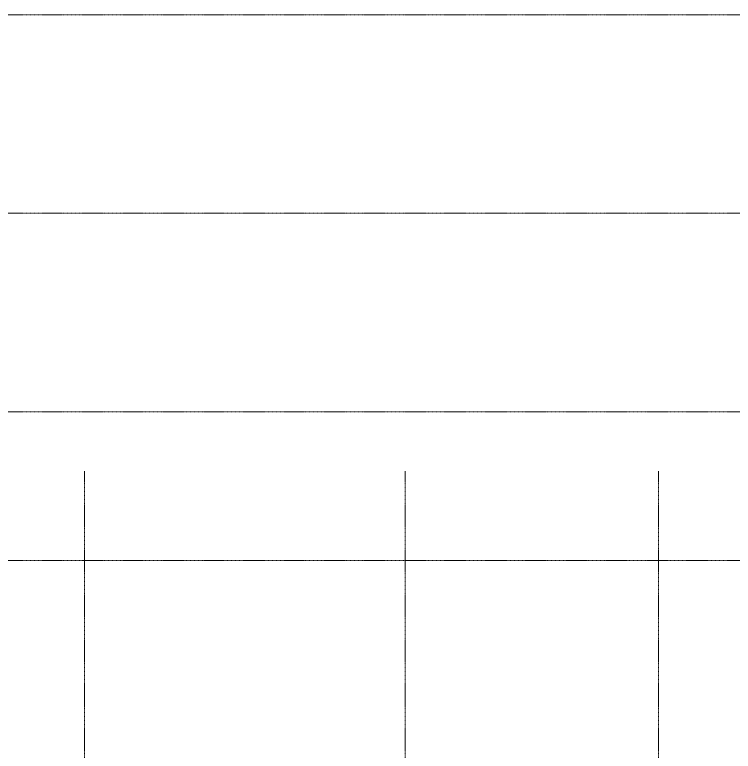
# Model space of a CAD drawing. Header units: millimetres. Extents: x -233751 to 529254, y -907864 to 285890.
# Drawn here: x 371183 to 382050, y 83470 to 94601 of the extents above; entities that cross this region are included whole.
import ezdxf

# ---------------------------------------------------------------- set-up
doc = ezdxf.new("R2010")
doc.units = ezdxf.units.MM
doc.linetypes.add('осевая', pattern=[2, 1.25, -0.25, 0.25, -0.25])
doc.layers.get('0').update_dxf_attribs({"lineweight": 30})
doc.layers.add('КР_Оси', color=7, linetype='Continuous', lineweight=5)

# ---------------------------------------------------------------- blocks, each defined once
blk = doc.blocks.new('*U1880')
at = {"color": 0, "linetype": 'ByBlock', "lineweight": -2, "ltscale": 10}
blk.add_line((0, 0), (-74924, 0), dxfattribs=at)
blk = doc.blocks.new('*U1881')
at = {"color": 0, "linetype": 'ByBlock', "lineweight": -2, "ltscale": 10}
blk.add_line((0, 0), (-74924, 0), dxfattribs=at)
blk = doc.blocks.new('*U1882')
at = {"color": 0, "linetype": 'ByBlock', "lineweight": -2, "ltscale": 10}
blk.add_line((0, 0), (-74924, 0), dxfattribs=at)
blk = doc.blocks.new('*U1883')
at = {"color": 0, "linetype": 'ByBlock', "lineweight": -2, "ltscale": 10}
blk.add_line((0, 0), (-74924, 0), dxfattribs=at)
blk = doc.blocks.new('*U1892')
at = {"color": 0, "linetype": 'ByBlock', "lineweight": -2, "ltscale": 10}
blk.add_line((0, 0), (0, -34307), dxfattribs=at)
blk = doc.blocks.new('*U1893')
at = {"color": 0, "linetype": 'ByBlock', "lineweight": -2, "ltscale": 10}
blk.add_line((0, 0), (0, -34307), dxfattribs=at)
blk = doc.blocks.new('*U1894')
at = {"color": 0, "linetype": 'ByBlock', "lineweight": -2, "ltscale": 10}
blk.add_line((0, 0), (0, -34307), dxfattribs=at)

msp = doc.modelspace()

# ---------------------------------------------------------------- block references
at = {"layer": 'КР_Оси', "linetype": 'осевая'}
for name, p in [('*U1883', (400588, 94600.7)), ('*U1882', (400588, 91600.7)), ('*U1881', (400588, 88600.7)), ('*U1892', (372239.6, 87701.9)), ('*U1893', (377089.6, 87701.9)), ('*U1894', (380919.6, 87701.9)), ('*U1880', (400588, 86350.7))]:
    msp.add_blockref(name, p, dxfattribs=at)

doc.saveas('drawing.dxf')
